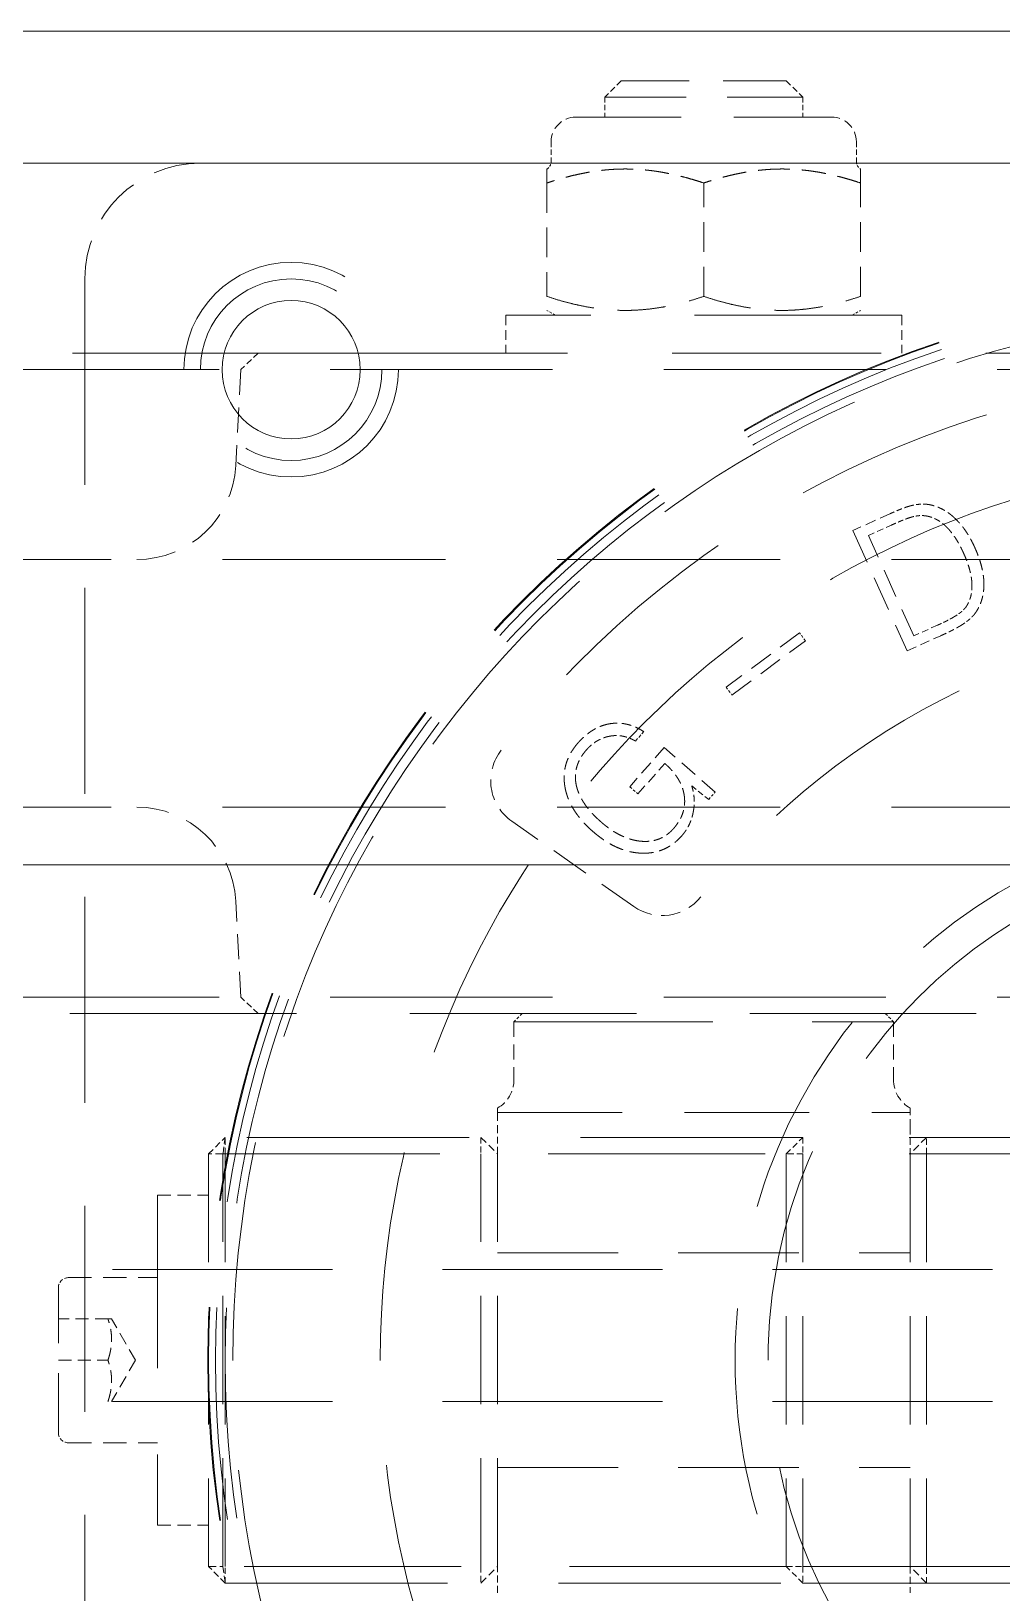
# Model space of a CAD drawing. Header units: millimetres. Extents: x 36 to 2484, y 36 to 1746.
# Drawn here: x 1410.9 to 1469.7, y 933 to 1027.6 of the extents above; entities that cross this region are included whole.
import ezdxf

# ---------------------------------------------------------------- set-up
doc = ezdxf.new("R2010")
doc.units = ezdxf.units.MM
doc.header["$LTSCALE"] = 6
doc.linetypes.add('HIDDEN', pattern=[9.525, 6.35, -3.175])
doc.layers.add('가는파선_A3', color=7, linetype='HIDDEN', lineweight=13, true_color=0x008000)
doc.layers.add('굵은실선_A3', color=7, linetype='Continuous', lineweight=18)

msp = doc.modelspace()

# ---------------------------------------------------------------- linework, layer by layer
at = {"layer": '가는파선_A3', "ltscale": 0.009642}
for p, q in [((1446.668, 1024.627), (1445.668, 1023.627)), ((1456.668, 1024.627), (1457.668, 1023.627)), ((1422.668, 959.627), (1422.668, 960.627)), ((1438.168, 960.627), (1438.168, 959.627)), ((1456.668, 959.627), (1457.668, 960.627)), ((1457.668, 960.627), (1457.668, 959.627)), ((1465.168, 959.627), (1465.168, 960.627)), ((1457.668, 959.627), (1456.668, 959.627)), ((1422.668, 933.627), (1422.668, 934.627)), ((1438.168, 934.627), (1438.168, 933.627)), ((1457.668, 933.627), (1456.668, 934.627)), ((1456.668, 934.627), (1457.668, 934.627)), ((1457.668, 934.627), (1457.668, 933.627)), ((1465.168, 933.627), (1465.168, 934.627))]:
    msp.add_line(p, q, dxfattribs=at)
at = {"layer": '가는파선_A3', "ltscale": 0.108111}
msp.add_line((1446.668, 1024.627), (1456.668, 1024.627), dxfattribs=at)
at = {"layer": '가는파선_A3', "ltscale": 0.129753}
msp.add_line((1445.668, 1023.627), (1457.668, 1023.627), dxfattribs=at)
at = {"layer": '가는파선_A3', "ltscale": 0.008167}
for p, q in [((1445.668, 1023.627), (1445.668, 1022.427)), ((1457.668, 1023.627), (1457.668, 1022.427))]:
    msp.add_line(p, q, dxfattribs=at)
at = {"layer": '가는파선_A3', "ltscale": 0.167626}
msp.add_line((1443.918, 1022.427), (1459.418, 1022.427), dxfattribs=at)
at = {"layer": '가는파선_A3', "ltscale": 0.008245}
for p, q in [((1442.418, 1020.927), (1442.418, 1019.716)), ((1460.918, 1020.927), (1460.918, 1019.716))]:
    msp.add_line(p, q, dxfattribs=at)
at = {"layer": '가는파선_A3', "ltscale": 0.047227}
for p, q in [((1442.168, 1018.435), (1442.168, 1011.565)), ((1451.668, 1011.565), (1451.668, 1018.435)), ((1461.168, 1011.565), (1461.168, 1018.435))]:
    msp.add_line(p, q, dxfattribs=at)
at = {"layer": '가는파선_A3', "ltscale": 0.327507}
msp.add_line((1414.168, 1012.637), (1414.168, 881.618), dxfattribs=at)
at = {"layer": '가는파선_A3', "ltscale": 0.329826}
msp.add_line((1463.668, 1010.427), (1439.668, 1010.427), dxfattribs=at)
at = {"layer": '가는파선_A3', "ltscale": 0.015744}
for p, q in [((1439.668, 1010.427), (1439.668, 1008.127)), ((1463.668, 1010.427), (1463.668, 1008.127))]:
    msp.add_line(p, q, dxfattribs=at)
at = {"layer": '가는파선_A3', "ltscale": 0.003877}
for p, q in [((1442.668, 1010.427), (1442.168, 1010.716)), ((1460.668, 1010.427), (1461.168, 1010.716))]:
    msp.add_line(p, q, dxfattribs=at)
at = {"layer": '가는파선_A3', "ltscale": 0.363276}
msp.add_line((1392.668, 1008.127), (1422.601, 1008.127), dxfattribs=at)
at = {"layer": '가는파선_A3', "ltscale": 0.009894}
for p, q in [((1424.668, 1008.127), (1423.616, 1007.129)), ((1424.668, 968.127), (1423.616, 969.126))]:
    msp.add_line(p, q, dxfattribs=at)
at = {"layer": '가는파선_A3', "ltscale": 0.332681}
msp.add_line((1430.735, 1008.127), (1510.668, 1008.127), dxfattribs=at)
at = {"layer": '가는파선_A3', "ltscale": 0.353516}
for p, q in [((1503.116, 1007.129), (1400.22, 1007.129)), ((1503.116, 969.126), (1400.22, 969.126))]:
    msp.add_line(p, q, dxfattribs=at)
at = {"layer": '가는파선_A3', "ltscale": 0.040017}
for p, q in [((1423.616, 1007.129), (1423.311, 1001.313)), ((1423.616, 969.126), (1423.311, 974.941))]:
    msp.add_line(p, q, dxfattribs=at)
at = {"layer": '가는파선_A3', "ltscale": 0.016875}
for p, q in [((1462.951, 998.399), (1460.705, 997.385)), ((1447.676, 981.426), (1449.302, 983.277))]:
    msp.add_line(p, q, dxfattribs=at)
at = {"layer": '가는파선_A3', "ltscale": 0.055011}
msp.add_line((1460.705, 997.385), (1463.996, 990.094), dxfattribs=at)
at = {"layer": '가는파선_A3', "ltscale": 0.010294}
msp.add_line((1461.64, 997.081), (1463.015, 997.702), dxfattribs=at)
at = {"layer": '가는파선_A3', "ltscale": 0.045888}
msp.add_line((1464.387, 990.997), (1461.64, 997.081), dxfattribs=at)
at = {"layer": '가는파선_A3', "ltscale": 0.354572}
for p, q in [((1496.819, 995.627), (1406.517, 995.627)), ((1496.819, 980.627), (1406.517, 980.627))]:
    msp.add_line(p, q, dxfattribs=at)
at = {"layer": '가는파선_A3', "ltscale": 0.010818}
msp.add_line((1465.831, 991.649), (1464.387, 990.997), dxfattribs=at)
at = {"layer": '가는파선_A3', "ltscale": 0.038037}
for p, q in [((1457.469, 991.189), (1453.019, 987.896)), ((1453.374, 987.417), (1457.824, 990.709))]:
    msp.add_line(p, q, dxfattribs=at)
at = {"layer": '가는파선_A3', "ltscale": 0.004013}
for p, q in [((1457.824, 990.709), (1457.469, 991.189)), ((1453.019, 987.896), (1453.374, 987.417))]:
    msp.add_line(p, q, dxfattribs=at)
at = {"layer": '가는파선_A3', "ltscale": 0.015304}
msp.add_line((1463.996, 990.094), (1466.034, 991.014), dxfattribs=at)
at = {"layer": '가는파선_A3', "ltscale": 0.005134}
msp.add_line((1447.53, 984.631), (1448.032, 985.202), dxfattribs=at)
at = {"layer": '가는파선_A3', "ltscale": 0.021735}
msp.add_line((1449.271, 984.244), (1447.179, 981.863), dxfattribs=at)
at = {"layer": '가는파선_A3', "ltscale": 0.028166}
msp.add_line((1452.353, 981.536), (1449.271, 984.244), dxfattribs=at)
at = {"layer": '가는파선_A3', "ltscale": 0.000124333}
msp.add_line((1449.302, 983.277), (1449.327, 983.255), dxfattribs=at)
at = {"layer": '가는파선_A3', "ltscale": 0.004461}
msp.add_line((1447.179, 981.863), (1447.676, 981.426), dxfattribs=at)
at = {"layer": '가는파선_A3', "ltscale": 0.008959}
msp.add_line((1450.936, 981.913), (1451.966, 981.095), dxfattribs=at)
at = {"layer": '가는파선_A3', "ltscale": 0.003938}
msp.add_line((1451.966, 981.095), (1452.353, 981.536), dxfattribs=at)
at = {"layer": '가는파선_A3', "ltscale": 0.062002}
msp.add_line((1447.426, 974.605), (1440.041, 979.776), dxfattribs=at)
at = {"layer": '가는파선_A3', "ltscale": 0.360365}
msp.add_line((1392.668, 968.127), (1510.668, 968.127), dxfattribs=at)
at = {"layer": '가는파선_A3', "ltscale": 0.004771}
for p, q in [((1440.668, 968.127), (1440.168, 967.627)), ((1462.668, 968.127), (1463.168, 967.627))]:
    msp.add_line(p, q, dxfattribs=at)
at = {"layer": '가는파선_A3', "ltscale": 0.316083}
msp.add_line((1440.168, 967.627), (1463.168, 967.627), dxfattribs=at)
at = {"layer": '가는파선_A3', "ltscale": 0.024011}
for p, q in [((1440.168, 967.627), (1440.168, 964.127)), ((1463.168, 967.627), (1463.168, 964.127))]:
    msp.add_line(p, q, dxfattribs=at)
at = {"layer": '가는파선_A3', "ltscale": 0.035085}
for p, q in [((1439.168, 962.395), (1439.168, 962.127)), ((1464.168, 962.127), (1464.168, 962.395))]:
    msp.add_line(p, q, dxfattribs=at)
at = {"layer": '가는파선_A3', "ltscale": 0.19837}
msp.add_line((1439.168, 962.127), (1464.168, 962.127), dxfattribs=at)
at = {"layer": '가는파선_A3', "ltscale": 0.01332}
for p, q in [((1439.168, 962.127), (1439.168, 961.215)), ((1464.168, 961.215), (1464.168, 962.127))]:
    msp.add_line(p, q, dxfattribs=at)
at = {"layer": '가는파선_A3', "ltscale": 0.010926}
for p, q in [((1439.168, 959.627), (1439.168, 961.215)), ((1464.168, 961.215), (1464.168, 959.627)), ((1439.168, 933.04), (1439.168, 934.627)), ((1464.168, 934.627), (1464.168, 933.04))]:
    msp.add_line(p, q, dxfattribs=at)
at = {"layer": '가는파선_A3', "ltscale": 0.010068}
for p, q in [((1421.668, 959.627), (1422.668, 960.627)), ((1422.668, 960.627), (1422.534, 959.627)), ((1422.668, 933.627), (1421.668, 934.627)), ((1422.534, 934.627), (1422.668, 933.627))]:
    msp.add_line(p, q, dxfattribs=at)
at = {"layer": '가는파선_A3', "ltscale": 0.353583}
for p, q in [((1457.668, 960.627), (1422.668, 960.627)), ((1422.668, 933.627), (1457.668, 933.627))]:
    msp.add_line(p, q, dxfattribs=at)
at = {"layer": '가는파선_A3', "ltscale": 0.011832}
for p, q in [((1438.168, 960.627), (1439.168, 959.627)), ((1465.168, 960.627), (1464.168, 959.627)), ((1422.534, 959.627), (1421.668, 959.627)), ((1421.668, 934.627), (1422.534, 934.627)), ((1438.168, 933.627), (1439.168, 934.627)), ((1465.168, 933.627), (1464.168, 934.627))]:
    msp.add_line(p, q, dxfattribs=at)
at = {"layer": '가는파선_A3', "ltscale": 0.338291}
for p, q in [((1515.668, 960.627), (1457.668, 960.627)), ((1515.668, 959.627), (1457.668, 959.627)), ((1457.668, 934.627), (1515.668, 934.627)), ((1457.668, 933.627), (1515.668, 933.627))]:
    msp.add_line(p, q, dxfattribs=at)
at = {"layer": '가는파선_A3', "ltscale": 0.172123}
for p, q in [((1421.668, 959.627), (1421.668, 934.627)), ((1422.534, 934.627), (1422.534, 959.627)), ((1422.668, 959.627), (1422.668, 934.627)), ((1438.168, 934.627), (1438.168, 959.627)), ((1439.168, 934.627), (1439.168, 959.627)), ((1456.668, 959.627), (1456.668, 934.627)), ((1457.668, 959.627), (1457.668, 934.627)), ((1464.168, 959.627), (1464.168, 934.627)), ((1465.168, 959.627), (1465.168, 934.627))]:
    msp.add_line(p, q, dxfattribs=at)
at = {"layer": '가는파선_A3', "ltscale": 0.344834}
for p, q in [((1422.534, 959.627), (1456.668, 959.627)), ((1456.668, 934.627), (1422.534, 934.627))]:
    msp.add_line(p, q, dxfattribs=at)
at = {"layer": '가는파선_A3', "ltscale": 0.274855}
msp.add_line((1418.568, 957.127), (1418.568, 937.127), dxfattribs=at)
at = {"layer": '가는파선_A3', "ltscale": 0.021256}
for p, q in [((1418.568, 957.127), (1421.668, 957.127)), ((1418.568, 937.127), (1421.668, 937.127))]:
    msp.add_line(p, q, dxfattribs=at)
at = {"layer": '가는파선_A3', "ltscale": 0.191729}
for p, q in [((1439.168, 953.628), (1464.168, 953.628)), ((1439.168, 940.627), (1464.168, 940.627))]:
    msp.add_line(p, q, dxfattribs=at)
at = {"layer": '가는파선_A3', "ltscale": 0.349956}
for p, q in [((1549.168, 952.627), (1369.168, 952.627)), ((1549.168, 944.627), (1369.168, 944.627))]:
    msp.add_line(p, q, dxfattribs=at)
at = {"layer": '가는파선_A3', "ltscale": 0.0371}
for p, q in [((1413.168, 952.127), (1418.568, 952.127)), ((1413.168, 942.127), (1418.568, 942.127))]:
    msp.add_line(p, q, dxfattribs=at)
at = {"layer": '가는파선_A3', "ltscale": 0.095125}
msp.add_line((1412.568, 942.727), (1412.568, 951.527), dxfattribs=at)
at = {"layer": '가는파선_A3', "ltscale": 0.020567}
for p, q in [((1415.568, 949.627), (1412.568, 949.627)), ((1412.568, 947.127), (1415.568, 947.127))]:
    msp.add_line(p, q, dxfattribs=at)
at = {"layer": '가는파선_A3', "ltscale": 0.009996}
msp.add_line((1415.568, 949.627), (1415.791, 949.627), dxfattribs=at)
at = {"layer": '가는파선_A3', "ltscale": 0.019787}
for q in [(1415.791, 949.627), (1415.791, 944.627)]:
    msp.add_line((1417.235, 947.127), q, dxfattribs=at)
at = {"layer": '가는파선_A3', "ltscale": 0.357311}
msp.add_circle((1426.668, 1007.127), 6.5, dxfattribs=at)
at = {"layer": '가는파선_A3', "ltscale": 0.302341}
msp.add_circle((1426.668, 1007.127), 5.5, dxfattribs=at)
at = {"layer": '가는파선_A3', "ltscale": 0.340571}
msp.add_circle((1486.668, 947.127), 65.052, dxfattribs=at)
at = {"layer": '가는파선_A3', "ltscale": 0.340297}
msp.add_circle((1486.668, 947.127), 65, dxfattribs=at)
at = {"layer": '가는파선_A3', "ltscale": 0.338101}
msp.add_circle((1486.668, 947.127), 64.581, dxfattribs=at)
at = {"layer": '가는파선_A3', "ltscale": 0.335061}
msp.add_circle((1486.668, 947.127), 64, dxfattribs=at)
at = {"layer": '가는파선_A3', "ltscale": 0.349222}
msp.add_circle((1486.668, 947.127), 63.528, dxfattribs=at)
at = {"layer": '가는파선_A3', "ltscale": 0.333491}
msp.add_circle((1486.668, 947.127), 54.6, dxfattribs=at)
at = {"layer": '가는파선_A3', "ltscale": 0.330825}
msp.add_circle((1486.668, 947.127), 33.1, dxfattribs=at)
at = {"layer": '가는파선_A3', "ltscale": 0.34192}
msp.add_circle((1486.668, 947.127), 31.1, dxfattribs=at)
at = {"layer": '가는파선_A3', "ltscale": 0.016132}
for centre, start, end in [((1443.918, 1020.927), 90, 180), ((1459.418, 1020.927), 0, 90)]:
    msp.add_arc(centre, 1.5, start, end, dxfattribs=at)
at = {"layer": '가는파선_A3', "ltscale": 0.003507}
for centre, start, end in [((1441.918, 1019.716), 300, 0), ((1461.418, 1019.716), 180, 240)]:
    msp.add_arc(centre, 0.5, start, end, dxfattribs=at)
at = {"layer": '가는파선_A3', "ltscale": 0.317507}
msp.add_arc((1486.668, 947.127), 60, 38.01696, 141.98304, dxfattribs=at)
at = {"layer": '가는파선_A3', "ltscale": 0.062662}
for centre, start, end in [((1417.319, 1001.627), 270, 357), ((1417.319, 974.627), 3, 90)]:
    msp.add_arc(centre, 6, start, end, dxfattribs=at)
at = {"layer": '가는파선_A3', "ltscale": 0.353303}
msp.add_arc((1486.668, 947.127), 45, 38.58332, 141.41668, dxfattribs=at)
at = {"layer": '가는파선_A3', "ltscale": 0.033451}
msp.add_arc((1441.762, 982.233), 3, 141.98304, 235, dxfattribs=at)
at = {"layer": '가는파선_A3', "ltscale": 0.031071}
msp.add_arc((1449.146, 977.063), 3, 235, 321.41668, dxfattribs=at)
at = {"layer": '가는파선_A3', "ltscale": 0.014328}
for centre, start, end in [((1438.168, 964.127), 300, 0), ((1465.168, 964.127), 180, 240)]:
    msp.add_arc(centre, 2, start, end, dxfattribs=at)
at = {"layer": '가는파선_A3', "ltscale": 0.006393}
for centre, start, end in [((1413.168, 951.527), 90, 180), ((1413.168, 942.727), 180, 270)]:
    msp.add_arc(centre, 0.6, start, end, dxfattribs=at)
at = {"layer": '가는파선_A3', "ltscale": 0.075553}
msp.add_ellipse((1421.178, 1012.618), major_axis=(-4.963, 4.963), ratio=0.997265, start_param=5.499157, end_param=7.067214, dxfattribs=at)
at = {"layer": '가는파선_A3', "ltscale": 0.038264}
for points in [[(1442.168, 1018.435), (1442.168, 1019.283), (1442.168, 1019.283)], [(1446.918, 1019.283), (1444.713, 1019.283), (1442.168, 1018.435)], [(1451.668, 1018.435), (1449.122, 1019.283), (1446.918, 1019.283)], [(1456.418, 1019.283), (1454.213, 1019.283), (1451.668, 1018.435)], [(1461.168, 1018.435), (1458.622, 1019.283), (1456.418, 1019.283)], [(1461.168, 1019.283), (1461.168, 1019.283), (1461.168, 1018.435)]]:
    msp.add_rational_spline(points, [1, 1.0379548493, 1], degree=2, dxfattribs=at)
at = {"layer": '가는파선_A3', "ltscale": 0.076629}
for points in [[(1442.168, 1011.565), (1446.918, 1009.981), (1451.668, 1011.565)], [(1451.668, 1011.565), (1456.418, 1009.981), (1461.168, 1011.565)]]:
    msp.add_rational_spline(points, [1, 1.15470053838, 1], degree=2, dxfattribs=at)
at = {"layer": '가는파선_A3', "ltscale": 0.008742}
msp.add_open_spline([(1464.145, 998.867), (1463.703, 998.739), (1462.951, 998.399)], degree=2, dxfattribs=at)
at = {"layer": '가는파선_A3', "ltscale": 0.007638}
msp.add_open_spline([(1465.256, 998.964), (1464.749, 999.032), (1464.145, 998.867)], degree=2, dxfattribs=at)
at = {"layer": '가는파선_A3', "ltscale": 0.01214}
msp.add_open_spline([(1466.824, 998.182), (1466.101, 998.833), (1465.256, 998.964)], degree=2, dxfattribs=at)
at = {"layer": '가는파선_A3', "ltscale": 0.008284}
msp.add_open_spline([(1463.015, 997.702), (1463.787, 998.05), (1464.141, 998.162)], degree=2, dxfattribs=at)
at = {"layer": '가는파선_A3', "ltscale": 0.006727}
msp.add_open_spline([(1464.141, 998.162), (1464.692, 998.34), (1465.117, 998.27)], degree=2, dxfattribs=at)
at = {"layer": '가는파선_A3', "ltscale": 0.009819}
msp.add_open_spline([(1465.117, 998.27), (1465.793, 998.17), (1466.369, 997.608)], degree=2, dxfattribs=at)
at = {"layer": '가는파선_A3', "ltscale": 0.015367}
msp.add_open_spline([(1468.092, 996.349), (1467.565, 997.517), (1466.824, 998.182)], degree=2, dxfattribs=at)
at = {"layer": '가는파선_A3', "ltscale": 0.013066}
msp.add_open_spline([(1466.369, 997.608), (1466.948, 997.036), (1467.408, 996.017)], degree=2, dxfattribs=at)
at = {"layer": '가는파선_A3', "ltscale": 0.013307}
msp.add_open_spline([(1467.408, 996.017), (1467.886, 994.958), (1467.917, 994.151)], degree=2, dxfattribs=at)
at = {"layer": '가는파선_A3', "ltscale": 0.016159}
msp.add_open_spline([(1468.643, 994.073), (1468.655, 995.103), (1468.092, 996.349)], degree=2, dxfattribs=at)
at = {"layer": '가는파선_A3', "ltscale": 0.010078}
msp.add_open_spline([(1467.917, 994.151), (1467.953, 993.333), (1467.551, 992.746)], degree=2, dxfattribs=at)
at = {"layer": '가는파선_A3', "ltscale": 0.012878}
msp.add_open_spline([(1468.068, 992.313), (1468.627, 993.054), (1468.643, 994.073)], degree=2, dxfattribs=at)
at = {"layer": '가는파선_A3', "ltscale": 0.006145}
msp.add_open_spline([(1467.551, 992.746), (1467.32, 992.44), (1466.858, 992.172)], degree=2, dxfattribs=at)
at = {"layer": '가는파선_A3', "ltscale": 0.0073}
msp.add_open_spline([(1467.244, 991.631), (1467.777, 991.955), (1468.068, 992.313)], degree=2, dxfattribs=at)
at = {"layer": '가는파선_A3', "ltscale": 0.007841}
msp.add_open_spline([(1466.858, 992.172), (1466.534, 991.966), (1465.831, 991.649)], degree=2, dxfattribs=at)
at = {"layer": '가는파선_A3', "ltscale": 0.009264}
msp.add_open_spline([(1466.034, 991.014), (1466.826, 991.371), (1467.244, 991.631)], degree=2, dxfattribs=at)
at = {"layer": '가는파선_A3', "ltscale": 0.01555}
msp.add_open_spline([(1445.948, 985.675), (1444.898, 985.484), (1444.046, 984.514)], degree=2, dxfattribs=at)
at = {"layer": '가는파선_A3', "ltscale": 0.01499}
msp.add_open_spline([(1448.032, 985.202), (1447.02, 985.86), (1445.948, 985.675)], degree=2, dxfattribs=at)
at = {"layer": '가는파선_A3', "ltscale": 0.011349}
msp.add_open_spline([(1444.55, 984.085), (1445.152, 984.77), (1445.95, 984.921)], degree=2, dxfattribs=at)
at = {"layer": '가는파선_A3', "ltscale": 0.011224}
msp.add_open_spline([(1445.95, 984.921), (1446.755, 985.081), (1447.53, 984.631)], degree=2, dxfattribs=at)
at = {"layer": '가는파선_A3', "ltscale": 0.019119}
msp.add_open_spline([(1444.046, 984.514), (1443.036, 983.364), (1443.243, 981.939)], degree=2, dxfattribs=at)
at = {"layer": '가는파선_A3', "ltscale": 0.015246}
msp.add_open_spline([(1443.93, 982.029), (1443.727, 983.147), (1444.55, 984.085)], degree=2, dxfattribs=at)
at = {"layer": '가는파선_A3', "ltscale": 0.016086}
msp.add_open_spline([(1449.327, 983.255), (1450.362, 982.345), (1450.493, 981.277)], degree=2, dxfattribs=at)
at = {"layer": '가는파선_A3', "ltscale": 0.022704}
msp.add_open_spline([(1443.243, 981.939), (1443.462, 980.461), (1444.93, 979.171)], degree=2, dxfattribs=at)
at = {"layer": '가는파선_A3', "ltscale": 0.019023}
msp.add_open_spline([(1445.423, 979.749), (1444.151, 980.867), (1443.93, 982.029)], degree=2, dxfattribs=at)
at = {"layer": '가는파선_A3', "ltscale": 0.010698}
msp.add_open_spline([(1451.037, 980.366), (1451.184, 981.176), (1450.936, 981.913)], degree=2, dxfattribs=at)
at = {"layer": '가는파선_A3', "ltscale": 0.014539}
msp.add_open_spline([(1450.493, 981.277), (1450.623, 980.224), (1449.835, 979.327)], degree=2, dxfattribs=at)
at = {"layer": '가는파선_A3', "ltscale": 0.011166}
msp.add_open_spline([(1450.346, 978.906), (1450.884, 979.518), (1451.037, 980.366)], degree=2, dxfattribs=at)
at = {"layer": '가는파선_A3', "ltscale": 0.022735}
msp.add_open_spline([(1444.93, 979.171), (1446.39, 977.889), (1447.893, 977.84)], degree=2, dxfattribs=at)
at = {"layer": '가는파선_A3', "ltscale": 0.018999}
msp.add_open_spline([(1447.877, 978.562), (1446.655, 978.668), (1445.423, 979.749)], degree=2, dxfattribs=at)
at = {"layer": '가는파선_A3', "ltscale": 0.014972}
msp.add_open_spline([(1449.835, 979.327), (1449.075, 978.463), (1447.877, 978.562)], degree=2, dxfattribs=at)
at = {"layer": '가는파선_A3', "ltscale": 0.019009}
msp.add_open_spline([(1447.893, 977.84), (1449.358, 977.781), (1450.346, 978.906)], degree=2, dxfattribs=at)
at = {"layer": '가는파선_A3', "ltscale": 0.020092}
for points in [[(1415.568, 947.127), (1415.985, 948.377), (1415.568, 949.627)], [(1415.568, 944.627), (1415.985, 945.877), (1415.568, 947.127)]]:
    msp.add_rational_spline(points, [1, 1.15470053838, 1], degree=2, dxfattribs=at)
at = {"layer": '굵은실선_A3'}
for p, q in [((1406.668, 1027.627), (1511.668, 1027.627)), ((1511.668, 1019.627), (1406.668, 1019.627)), ((1422.601, 1008.127), (1430.735, 1008.127)), ((1511.668, 977.127), (1406.668, 977.127))]:
    msp.add_line(p, q, dxfattribs=at)
msp.add_circle((1426.668, 1007.127), 4.188, dxfattribs=at)

doc.saveas('drawing.dxf')
